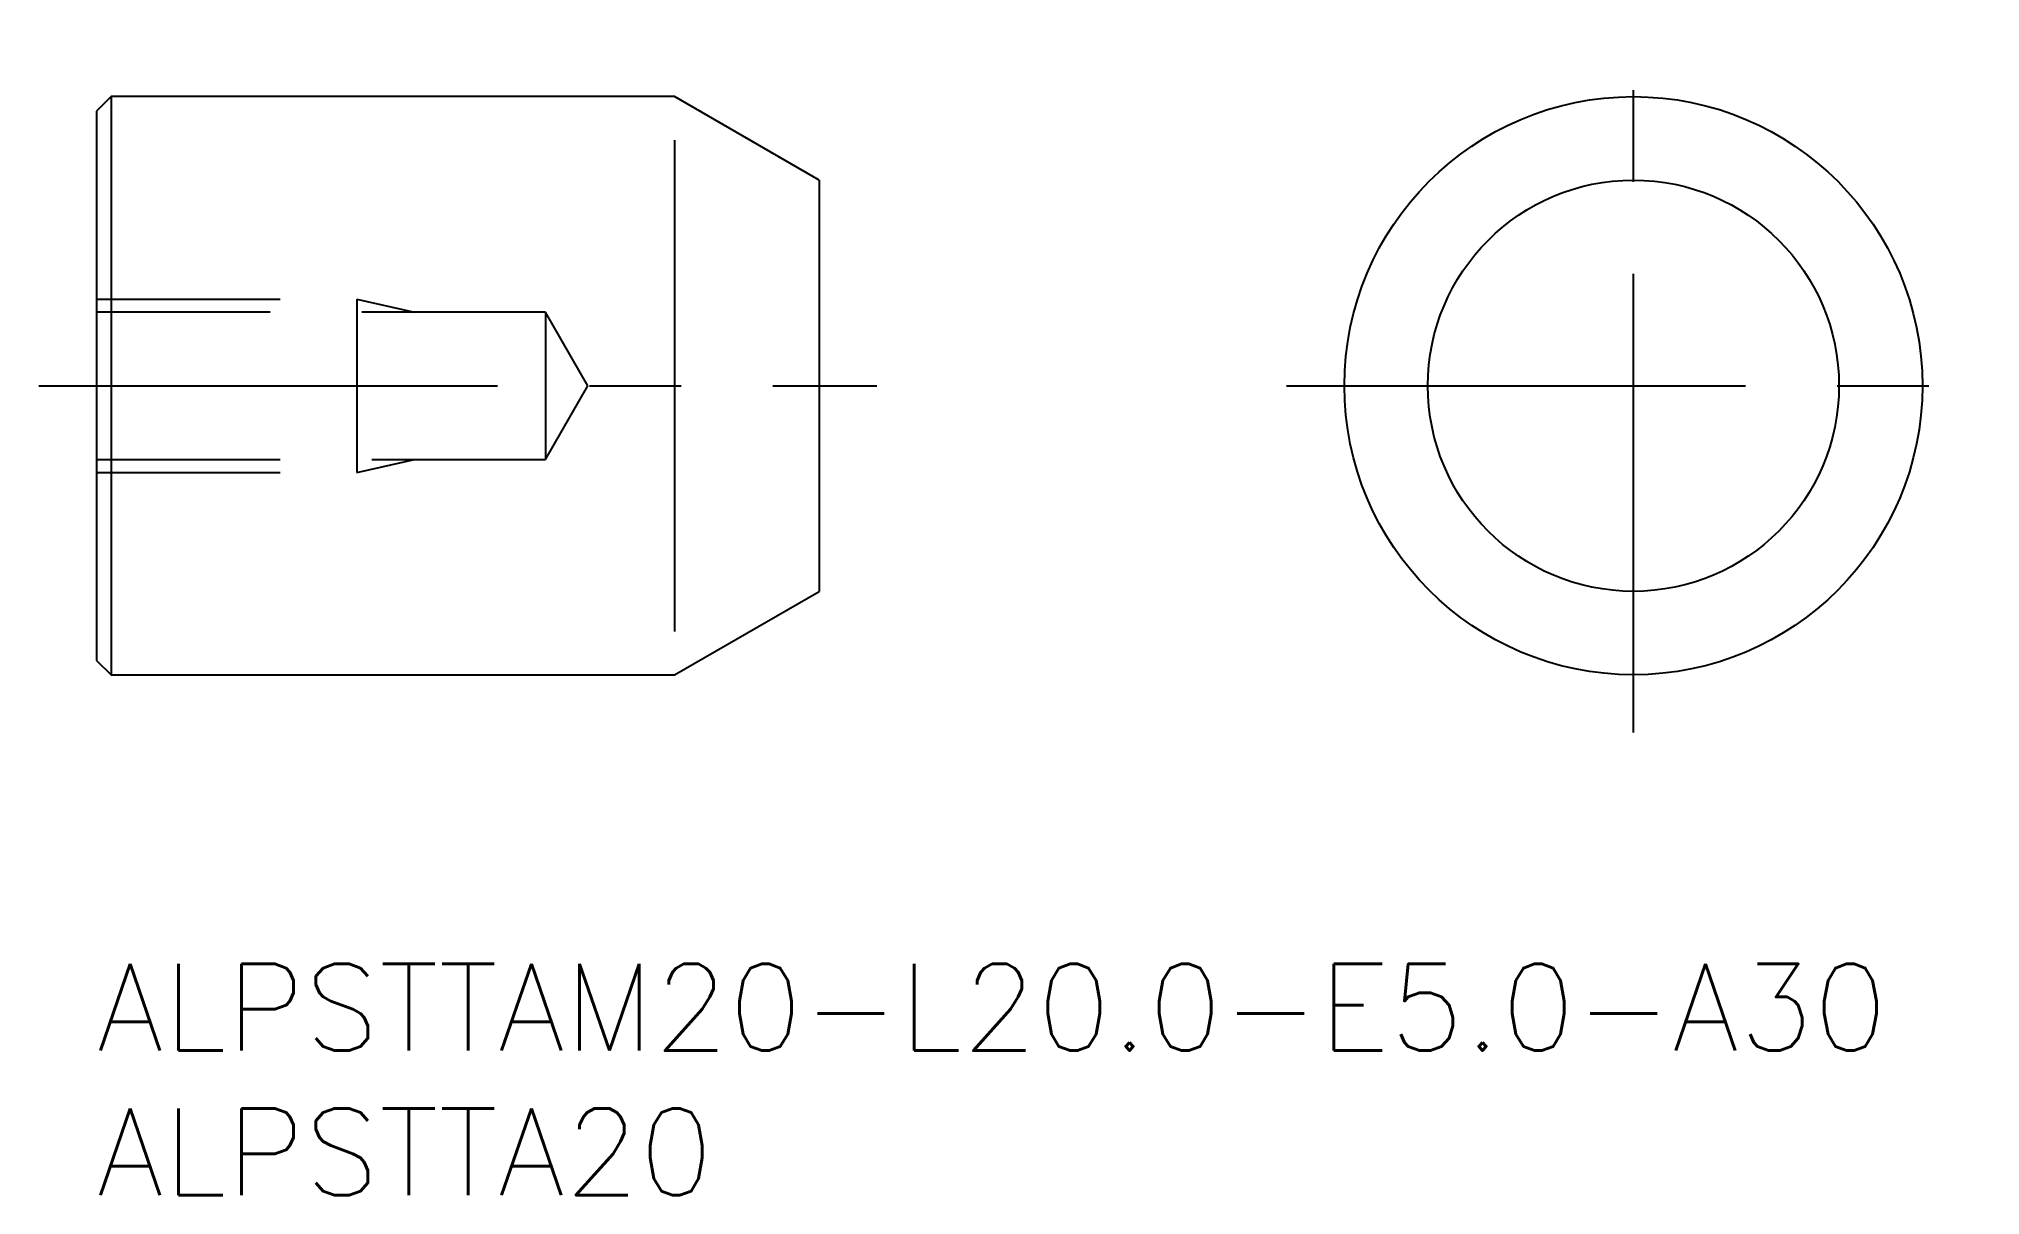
# Model space of a CAD drawing. Extents: x -2 to 65.2, y -8 to 32.
import ezdxf

# ---------------------------------------------------------------- set-up
doc = ezdxf.new("R2010")
doc.units = 0
doc.header["$LTSCALE"] = 0.5
doc.linetypes.add('CENTER', pattern=[50.8, 31.75, -6.35, 6.35, -6.35])
doc.linetypes.add('DASHED', pattern=[19.05, 12.7, -6.35])
for name, color, linetype in [('MSM_CENTER', 1, 'CENTER'), ('MSM_CONTINUOUS', 7, 'CONTINUOUS'), ('MSM_DASHED', 4, 'DASHED'), ('MSM_NARROW', 5, 'CONTINUOUS'), ('MSM_PART_NUMBER', 7, 'CONTINUOUS')]:
    doc.layers.add(name, color=color, linetype=linetype)
doc.styles.get("Standard").update_dxf_attribs({"font": 'txt.shx', "height": 3, "bigfont": 'bigfont.shx'})

# ---------------------------------------------------------------- blocks, each defined once
blk = doc.blocks.new('*U16')
at = {"layer": 'MSM_PART_NUMBER'}
blk.add_text('ALPSTTAM20-L20.0-E5.0-A30', height=3, dxfattribs=at).set_placement((0, -3))
blk = doc.blocks.new('*U17')
at = {"layer": 'MSM_PART_NUMBER'}
blk.add_text('ALPSTTA20', height=3, dxfattribs=at).set_placement((0, -8))

msp = doc.modelspace()

# ---------------------------------------------------------------- linework, layer by layer
at = {"layer": 'MSM_CENTER'}
for p, q in [((53.179, 8), (53.179, 32)), ((-2, 20), (27, 20)), ((41.179, 20), (65.179, 20))]:
    msp.add_line(p, q, dxfattribs=at)
at = {"layer": 'MSM_CONTINUOUS'}
for p, q in [((0.5, 30), (0, 29.5)), ((20, 30), (0.5, 30)), ((0.5, 30), (0.5, 10)), ((25, 27.113), (20, 30)), ((0, 29.5), (0, 10.5)), ((25, 27.113), (25, 12.887)), ((20, 10), (25, 12.887)), ((0, 10.5), (0.5, 10)), ((0.5, 10), (20, 10))]:
    msp.add_line(p, q, dxfattribs=at)
for radius in [10, 7.113]:
    msp.add_circle((53.179, 20), radius, dxfattribs=at)
at = {"layer": 'MSM_DASHED'}
for p, q in [((0, 23), (9, 23)), ((9, 23), (9, 17)), ((9, 23), (11, 22.55)), ((15.528, 22.55), (0, 22.55)), ((17, 20), (15.528, 22.55)), ((15.528, 22.55), (15.528, 17.45)), ((15.528, 17.45), (17, 20)), ((0, 17.45), (15.528, 17.45)), ((0, 17), (9, 17)), ((9, 17), (11, 17.45))]:
    msp.add_line(p, q, dxfattribs=at)
at = {"layer": 'MSM_NARROW'}
msp.add_line((20, 28.5), (20, 11.5), dxfattribs=at)

# ---------------------------------------------------------------- block references
at = {"layer": 'MSM_CONTINUOUS'}
for name in ['*U16', '*U17']:
    msp.add_blockref(name, (0, 0), dxfattribs=at)

doc.saveas('drawing.dxf')
